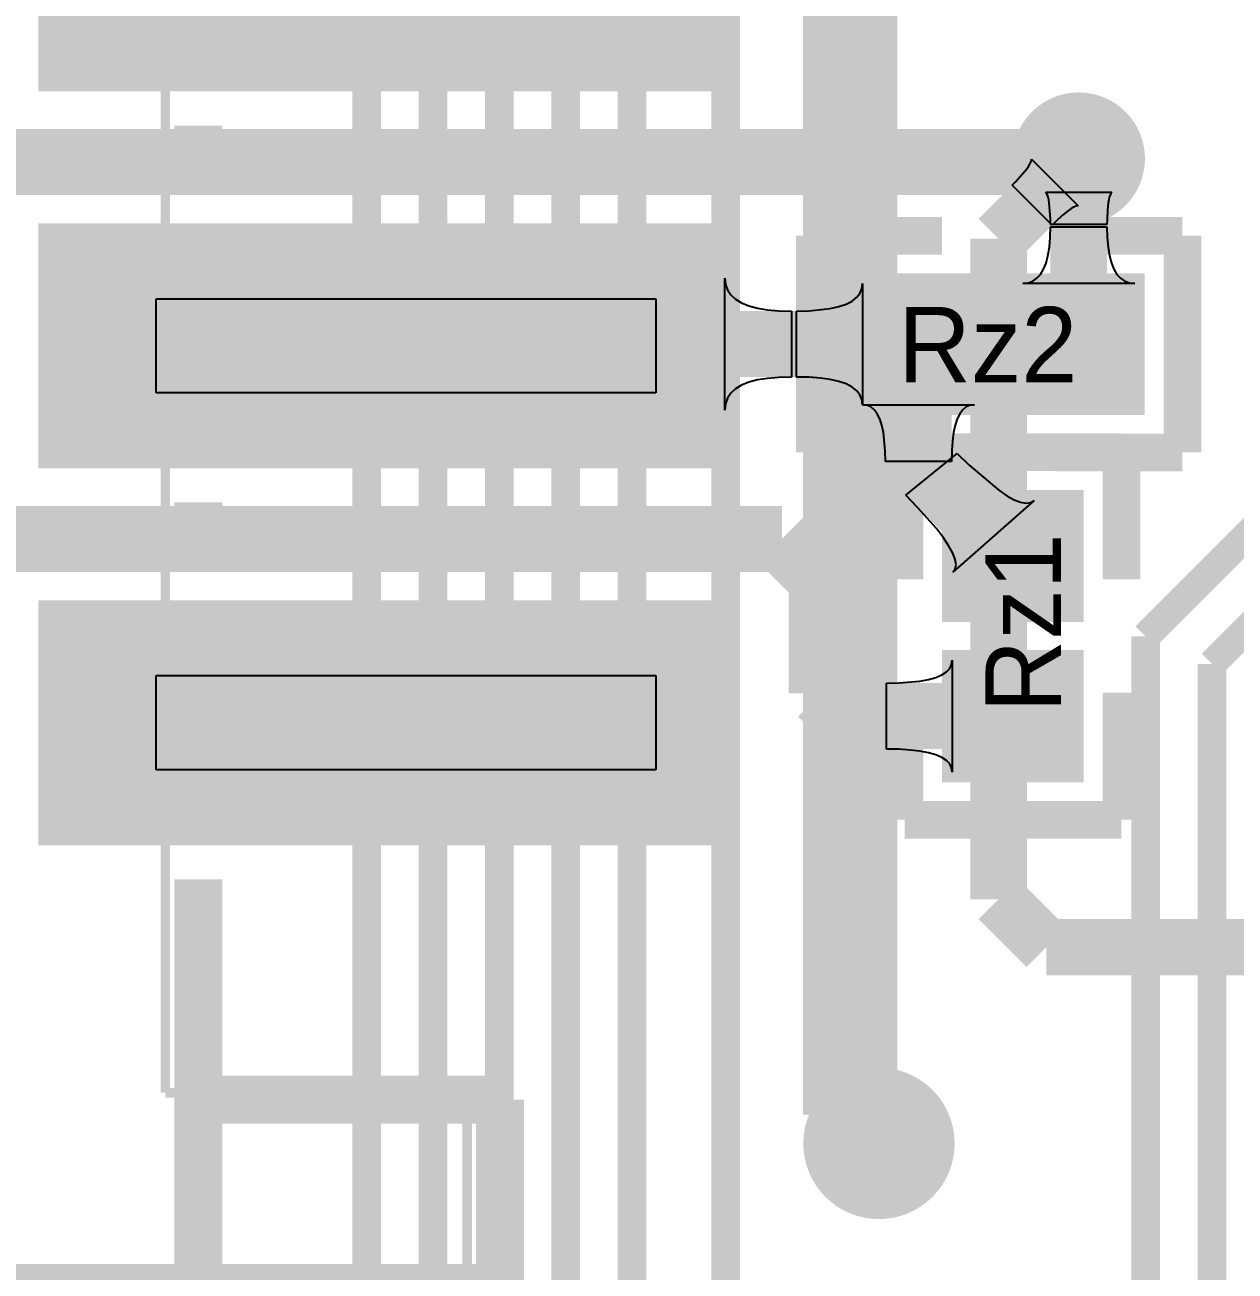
# Model space of a CAD drawing. Extents: x 53.3 to 135, y 28 to 125.4.
# Drawn here: x 81.88 to 88.3, y 74.56 to 81.17 of the extents above; entities that cross this region are included whole.
import ezdxf

# ---------------------------------------------------------------- set-up
doc = ezdxf.new("R2010")
doc.units = 0
doc.header["$MEASUREMENT"] = 0
for name, color, linetype in [('BOTTOMLAYER', 5, 'CONTINUOUS'), ('BOTTOMSOLDER', 6, 'CONTINUOUS'), ('MECHANICAL15', 56, 'CONTINUOUS'), ('MULTILAYER', 9, 'CONTINUOUS'), ('TOPLAYER', 1, 'CONTINUOUS'), ('TOPOVERLAY', 2, 'CONTINUOUS'), ('TOPPASTE', 8, 'CONTINUOUS'), ('TOPSOLDER', 216, 'CONTINUOUS')]:
    doc.layers.add(name, color=color, linetype=linetype)

msp = doc.modelspace()

# ---------------------------------------------------------------- linework, layer by layer
at = {"layer": 'BOTTOMLAYER'}
for p, q in [((87.195094, 80.405666), (87.204408, 80.418869)), ((87.204408, 80.418869), (87.211637, 80.430693)), ((87.211637, 80.430693), (87.21678, 80.44114)), ((87.21678, 80.44114), (87.219838, 80.450207)), ((87.219838, 80.450207), (87.220811, 80.457899)), ((87.220811, 80.457899), (87.468299, 80.210411)), ((87.136986, 80.33907), (87.195094, 80.405666)), ((87.117245, 80.318976), (87.136986, 80.33907)), ((87.329376, 80.106845), (87.117245, 80.318976)), ((87.385525, 80.159812), (87.34947, 80.126586)), ((87.416066, 80.184694), (87.385525, 80.159812)), ((87.429269, 80.194008), (87.416066, 80.184694)), ((87.441093, 80.201237), (87.429269, 80.194008)), ((87.45154, 80.20638), (87.441093, 80.201237)), ((87.460607, 80.209438), (87.45154, 80.20638)), ((87.468299, 80.210411), (87.460607, 80.209438)), ((87.34947, 80.126586), (87.329376, 80.106845))]:
    msp.add_line(p, q, dxfattribs=at)
for points, const_width in [([(83.693, 64.957998), (83.693, 85.4456)], 0.152001), ([(84.045001, 65.103799), (84.045001, 85.299799)], 0.152001), ([(84.397002, 65.2496), (84.397002, 85.153998)], 0.152001), ([(84.749002, 65.395401), (84.749002, 85.008197)], 0.152001), ([(85.101003, 65.541202), (85.101003, 84.862396)], 0.152001), ([(85.598, 65.5828), (85.598, 84.455)], 0.152001), ([(86.2584, 75.3872), (86.2584, 83.3628)], 0.499999), ([(87.0458, 80.0354), (87.470798, 80.460398)], 0.299999), ([(87.0458, 76.5302), (87.0458, 80.0354)], 0.299999), ([(87.0458, 76.5302), (87.2998, 76.2762)], 0.299999), ([(87.2998, 76.2762), (89.1286, 76.2762)], 0.299999), ([(86.2584, 75.3872), (86.4108, 75.2348)], 0.499999)]:
    msp.add_lwpolyline(points, dxfattribs=dict(at, const_width=const_width))
for points, const_width in [([(87.345799, 80.460398, 1), (87.595796, 80.460398, 1)], 0.249999), ([(86.2608, 75.2348, 1), (86.5608, 75.2348, 1)], 0.299999)]:
    msp.add_lwpolyline(points, format="xyb", close=True, dxfattribs=dict(at, const_width=const_width))
at = {"layer": 'BOTTOMSOLDER'}
for points, const_width in [([(87.294999, 80.460398, 1), (87.646596, 80.460398, 1)], 0.351599), ([(86.21, 75.2348, 1), (86.6116, 75.2348, 1)], 0.401599)]:
    msp.add_lwpolyline(points, format="xyb", close=True, dxfattribs=dict(at, const_width=const_width))
at = {"layer": 'MECHANICAL15'}
for p, q in [((82.576416, 79.717214), (85.226398, 79.717214)), ((82.576416, 79.21719), (82.576416, 79.717214)), ((85.226398, 79.717214), (85.226398, 79.21719)), ((85.226398, 79.21719), (82.576416, 79.21719)), ((82.576416, 77.717218), (85.226398, 77.717218)), ((82.576416, 77.217194), (82.576416, 77.717218)), ((85.226398, 77.717218), (85.226398, 77.217194)), ((85.226398, 77.217194), (82.576416, 77.217194))]:
    msp.add_line(p, q, dxfattribs=at)
at = {"layer": 'MECHANICAL15', "const_width": 0.0508}
for points in [[(82.624168, 75.503532), (82.624168, 85.438488)], [(82.624168, 75.503532), (84.225282, 75.503532)], [(84.225282, 74.489132), (84.225282, 75.503532)]]:
    msp.add_lwpolyline(points, dxfattribs=at)
at = {"layer": 'MULTILAYER'}
for points, const_width in [([(87.345799, 80.460398, 1), (87.595796, 80.460398, 1)], 0.249999), ([(86.2608, 75.2348, 1), (86.5608, 75.2348, 1)], 0.299999)]:
    msp.add_lwpolyline(points, format="xyb", close=True, dxfattribs=dict(at, const_width=const_width))
at = {"layer": 'TOPLAYER'}
for p, q in [((87.300549, 80.275737), (87.295797, 80.281861)), ((87.295797, 80.281861), (87.645799, 80.281861)), ((87.645799, 80.281861), (87.641046, 80.275737)), ((87.304799, 80.267162), (87.300549, 80.275737)), ((87.308548, 80.256139), (87.304799, 80.267162)), ((87.311799, 80.242667), (87.308548, 80.256139)), ((87.314547, 80.226743), (87.311799, 80.242667)), ((87.320549, 80.138565), (87.314547, 80.226743)), ((87.627049, 80.226743), (87.623048, 80.187554)), ((87.629797, 80.242667), (87.627049, 80.226743)), ((87.633048, 80.256139), (87.629797, 80.242667)), ((87.636797, 80.267162), (87.633048, 80.256139)), ((87.641046, 80.275737), (87.636797, 80.267162)), ((87.623048, 80.187554), (87.621046, 80.138565)), ((87.319328, 80.041552), (87.320798, 80.098552)), ((87.320798, 80.110399), (87.320549, 80.138565)), ((87.620798, 80.110399), (87.320798, 80.110399)), ((87.320798, 80.098552), (87.620798, 80.098552)), ((87.621046, 80.138565), (87.620798, 80.110399)), ((87.620798, 80.098552), (87.622268, 80.041552)), ((87.314921, 79.990551), (87.319328, 80.041552)), ((87.622268, 80.041552), (87.626675, 79.990551)), ((87.307572, 79.945553), (87.314921, 79.990551)), ((87.626675, 79.990551), (87.634023, 79.945553)), ((87.28406, 79.873551), (87.297285, 79.906553)), ((87.297285, 79.906553), (87.307572, 79.945553)), ((87.634023, 79.945553), (87.64431, 79.906553)), ((87.64431, 79.906553), (87.657536, 79.873551)), ((85.593707, 79.126601), (85.593707, 79.826599)), ((85.593707, 79.826599), (85.597238, 79.793348)), ((87.22675, 79.810552), (87.248792, 79.825553)), ((87.248792, 79.825553), (87.267895, 79.846554)), ((87.267895, 79.846554), (87.28406, 79.873551)), ((87.657536, 79.873551), (87.673701, 79.846554)), ((87.673701, 79.846554), (87.692804, 79.825553)), ((87.692804, 79.825553), (87.714846, 79.810552)), ((85.597238, 79.793348), (85.60783, 79.7636)), ((85.60783, 79.7636), (85.625483, 79.737349)), ((86.309845, 79.745649), (86.320346, 79.77063)), ((86.320346, 79.77063), (86.323846, 79.798553)), ((86.323846, 79.798553), (86.323846, 79.154647)), ((87.173846, 79.798553), (87.201766, 79.801552)), ((87.767749, 79.798553), (87.173846, 79.798553)), ((87.201766, 79.801552), (87.22675, 79.810552)), ((87.714846, 79.810552), (87.73983, 79.801552)), ((87.73983, 79.801552), (87.767749, 79.798553)), ((85.625483, 79.737349), (85.650194, 79.714601)), ((85.650194, 79.714601), (85.68197, 79.69535)), ((85.68197, 79.69535), (85.720804, 79.679599)), ((86.197846, 79.675111), (86.236345, 79.688337)), ((86.236345, 79.688337), (86.267846, 79.704501)), ((86.267846, 79.704501), (86.292345, 79.723607)), ((86.292345, 79.723607), (86.309845, 79.745649)), ((85.720804, 79.679599), (85.766702, 79.667349)), ((85.766702, 79.667349), (85.819658, 79.658599)), ((85.819658, 79.658599), (85.879676, 79.653348)), ((85.879676, 79.653348), (85.946755, 79.651601)), ((85.946755, 79.651601), (85.946755, 79.301599)), ((85.973846, 79.651601), (86.040346, 79.653069)), ((85.973846, 79.301599), (85.973846, 79.651601)), ((86.040346, 79.653069), (86.152345, 79.664824)), ((86.152345, 79.664824), (86.197846, 79.675111)), ((85.819658, 79.294601), (85.766702, 79.285851)), ((85.879676, 79.299852), (85.819658, 79.294601)), ((85.946755, 79.301599), (85.879676, 79.299852)), ((86.040346, 79.300131), (85.973846, 79.301599)), ((86.099846, 79.295722), (86.040346, 79.300131)), ((86.152345, 79.288376), (86.099846, 79.295722)), ((86.197846, 79.278089), (86.152345, 79.288376)), ((85.650194, 79.238599), (85.625483, 79.215851)), ((85.68197, 79.25785), (85.650194, 79.238599)), ((85.720804, 79.273601), (85.68197, 79.25785)), ((85.766702, 79.285851), (85.720804, 79.273601)), ((86.236345, 79.264863), (86.197846, 79.278089)), ((86.267846, 79.248698), (86.236345, 79.264863)), ((86.292345, 79.229593), (86.267846, 79.248698)), ((86.309845, 79.20755), (86.292345, 79.229593)), ((85.597238, 79.159852), (85.593707, 79.126601)), ((85.60783, 79.1896), (85.597238, 79.159852)), ((85.625483, 79.215851), (85.60783, 79.1896)), ((86.320346, 79.18257), (86.309845, 79.20755)), ((86.323846, 79.154647), (86.320346, 79.18257)), ((86.347016, 79.151635), (86.323846, 79.154647)), ((86.323846, 79.154647), (86.917748, 79.154647)), ((86.367747, 79.142598), (86.347016, 79.151635)), ((86.38604, 79.127535), (86.367747, 79.142598)), ((86.401895, 79.106448), (86.38604, 79.127535)), ((86.415308, 79.079336), (86.401895, 79.106448)), ((86.839699, 79.106448), (86.826286, 79.079336)), ((86.855554, 79.127535), (86.839699, 79.106448)), ((86.873847, 79.142598), (86.855554, 79.127535)), ((86.894579, 79.151635), (86.873847, 79.142598)), ((86.917748, 79.154647), (86.894579, 79.151635)), ((86.426284, 79.0462), (86.415308, 79.079336)), ((86.434821, 79.007038), (86.426284, 79.0462)), ((86.81531, 79.0462), (86.806773, 79.007038)), ((86.826286, 79.079336), (86.81531, 79.0462)), ((86.444577, 78.910637), (86.434821, 79.007038)), ((86.800675, 78.961849), (86.797017, 78.910637)), ((86.806773, 79.007038), (86.800675, 78.961849)), ((86.445796, 78.853401), (86.444577, 78.910637)), ((86.55256, 78.67415), (86.825049, 78.896637)), ((86.797017, 78.910637), (86.795798, 78.853401)), ((86.825049, 78.896637), (86.887571, 78.835695)), ((86.795798, 78.853401), (86.445796, 78.853401)), ((86.887571, 78.835695), (87.046239, 78.700719)), ((87.046239, 78.700719), (87.089498, 78.671679)), ((86.615255, 78.609876), (86.55256, 78.67415)), ((87.233552, 78.646101), (86.803095, 78.265647)), ((87.089498, 78.671679), (87.127941, 78.650612)), ((87.127941, 78.650612), (87.161568, 78.637521)), ((87.161568, 78.637521), (87.190379, 78.632406)), ((87.190379, 78.632406), (87.214372, 78.635266)), ((87.214372, 78.635266), (87.233552, 78.646101)), ((86.715552, 78.496942), (86.615255, 78.609876)), ((86.753154, 78.448284), (86.715552, 78.496942)), ((86.782389, 78.404829), (86.753154, 78.448284)), ((86.80326, 78.366582), (86.782389, 78.404829)), ((86.815765, 78.333542), (86.80326, 78.366582)), ((86.815684, 78.283072), (86.819908, 78.305703)), ((86.819908, 78.305703), (86.815765, 78.333542)), ((86.803095, 78.265647), (86.815684, 78.283072)), ((86.786047, 77.755247), (86.796547, 77.775979)), ((86.796547, 77.775979), (86.800047, 77.799148)), ((86.800047, 77.799148), (86.800047, 77.205246)), ((86.674048, 77.69671), (86.712547, 77.707686)), ((86.712547, 77.707686), (86.744048, 77.721099)), ((86.744048, 77.721099), (86.768546, 77.736954)), ((86.768546, 77.736954), (86.786047, 77.755247)), ((86.450048, 77.677198), (86.516548, 77.678417)), ((86.450048, 77.327196), (86.450048, 77.677198)), ((86.516548, 77.678417), (86.628547, 77.688173)), ((86.628547, 77.688173), (86.674048, 77.69671)), ((86.516548, 77.325977), (86.450048, 77.327196)), ((86.576047, 77.322319), (86.516548, 77.325977)), ((86.628547, 77.316221), (86.576047, 77.322319)), ((86.674048, 77.307684), (86.628547, 77.316221)), ((86.712547, 77.296708), (86.674048, 77.307684)), ((86.744048, 77.283295), (86.712547, 77.296708)), ((86.768546, 77.26744), (86.744048, 77.283295)), ((86.786047, 77.24915), (86.768546, 77.26744)), ((86.796547, 77.228416), (86.786047, 77.24915)), ((86.800047, 77.205246), (86.796547, 77.228416))]:
    msp.add_line(p, q, dxfattribs=at)
for points, const_width in [([(87.345799, 80.460398, 1), (87.595796, 80.460398, 1)], 0.249999), ([(86.2608, 75.2348, 1), (86.5608, 75.2348, 1)], 0.299999)]:
    msp.add_lwpolyline(points, format="xyb", close=True, dxfattribs=dict(at, const_width=const_width))
for points, const_width in [([(81.508199, 80.442201), (87.452601, 80.442201)], 0.349999), ([(87.452601, 80.442201), (87.470798, 80.460398)], 0.349999), ([(87.470798, 79.4766), (87.470798, 80.460398)], 0.299999), ([(83.809205, 79.4766), (86.620797, 79.4766)], 0.349999), ([(86.620797, 78.853401), (86.620797, 79.4766)], 0.349999), ([(83.799807, 79.467202), (83.809205, 79.4766)], 0.152001), ([(87.825801, 77.924805), (89.288198, 79.387202)], 0.152001), ([(88.177802, 77.779004), (89.640199, 79.241401)], 0.152001), ([(86.620797, 78.853401), (87.122, 78.352198)], 0.349999), ([(78.8924, 78.442205), (85.895795, 78.442205)], 0.349999), ([(85.895795, 78.442205), (86.106, 78.232)], 0.349999), ([(86.106, 77.6224), (86.106, 78.232)], 0.349999), ([(87.825801, 60.16088), (87.825801, 77.924805)], 0.152001), ([(88.177802, 60.015079), (88.177802, 77.779004)], 0.152001), ([(86.106, 77.6224), (86.226203, 77.502197)], 0.349999), ([(86.226203, 77.502197), (87.122, 77.502197)], 0.349999)]:
    msp.add_lwpolyline(points, dxfattribs=dict(at, const_width=const_width))
for points in [[(81.999811, 82.067197), (81.999811, 80.867199), (85.599803, 82.067197), (85.599803, 80.867199)], [(81.999811, 80.067201), (81.999811, 78.867203), (85.599803, 80.067201), (85.599803, 78.867203)], [(86.920796, 79.801601), (86.320798, 79.801601), (86.920796, 79.151599), (86.320798, 79.151599)], [(87.770797, 79.801601), (87.170798, 79.801601), (87.770797, 79.151599), (87.170798, 79.151599)], [(86.796999, 78.652197), (86.796999, 78.052198), (87.447001, 78.652197), (87.447001, 78.052198)], [(81.999811, 78.067205), (81.999811, 76.867207), (85.599803, 78.067205), (85.599803, 76.867207)], [(86.796999, 77.802196), (86.796999, 77.202198), (87.447001, 77.802196), (87.447001, 77.202198)]]:
    msp.add_solid(points, dxfattribs=at)
at = {"layer": 'TOPOVERLAY'}
for points, const_width in [([(82.799809, 80.298341), (82.799809, 80.636059)], 0.254), ([(86.070801, 80.051603), (86.745801, 80.051603)], 0.2), ([(86.070801, 78.901602), (86.070801, 80.051603)], 0.2), ([(87.345799, 80.051603), (88.020799, 80.051603)], 0.2), ([(88.020799, 78.901602), (88.020799, 80.051603)], 0.2), ([(86.070801, 78.901602), (86.745801, 78.901602)], 0.2), ([(86.546997, 78.227199), (86.546997, 78.902199)], 0.2), ([(86.546997, 78.902199), (87.696998, 78.902199)], 0.2), ([(87.345799, 78.901602), (88.020799, 78.901602)], 0.2), ([(87.696998, 78.227199), (87.696998, 78.902199)], 0.2), ([(82.799809, 78.298345), (82.799809, 78.636063)], 0.254), ([(86.546997, 76.952201), (86.546997, 77.627201)], 0.2), ([(87.696998, 76.952201), (87.696998, 77.627201)], 0.2), ([(86.546997, 76.952201), (87.696998, 76.952201)], 0.2), ([(82.799809, 74.467212), (82.799809, 76.636067)], 0.254), ([(82.799809, 75.46721), (84.399806, 75.46721)], 0.254), ([(84.399806, 74.467212), (84.399806, 75.46721)], 0.254), ([(80.330954, 74.467212), (82.799809, 74.467212)], 0.254), ([(82.799809, 74.467212), (84.399806, 74.467212)], 0.254)]:
    msp.add_lwpolyline(points, dxfattribs=dict(at, const_width=const_width))
at = {"layer": 'TOPPASTE'}
for points in [[(81.999811, 82.067197), (81.999811, 80.867199), (85.599803, 82.067197), (85.599803, 80.867199)], [(81.999811, 80.067201), (81.999811, 78.867203), (85.599803, 80.067201), (85.599803, 78.867203)], [(86.920796, 79.801601), (86.320798, 79.801601), (86.920796, 79.151599), (86.320798, 79.151599)], [(87.770797, 79.801601), (87.170798, 79.801601), (87.770797, 79.151599), (87.170798, 79.151599)], [(86.796999, 78.652197), (86.796999, 78.052198), (87.447001, 78.652197), (87.447001, 78.052198)], [(81.999811, 78.067205), (81.999811, 76.867207), (85.599803, 78.067205), (85.599803, 76.867207)], [(86.796999, 77.802196), (86.796999, 77.202198), (87.447001, 77.802196), (87.447001, 77.202198)]]:
    msp.add_solid(points, dxfattribs=at)
at = {"layer": 'TOPSOLDER'}
for points, const_width in [([(87.294999, 80.460398, 1), (87.646596, 80.460398, 1)], 0.351599), ([(86.21, 75.2348, 1), (86.6116, 75.2348, 1)], 0.401599)]:
    msp.add_lwpolyline(points, format="xyb", close=True, dxfattribs=dict(at, const_width=const_width))
for points in [[(81.949798, 82.117209), (81.949798, 80.817187), (85.649816, 82.117209), (85.649816, 80.817187)], [(81.949798, 80.117213), (81.949798, 78.817191), (85.649816, 80.117213), (85.649816, 78.817191)], [(86.971596, 79.852401), (86.269998, 79.852401), (86.971596, 79.100799), (86.269998, 79.100799)], [(87.821597, 79.852401), (87.119998, 79.852401), (87.821597, 79.100799), (87.119998, 79.100799)], [(86.746199, 78.702997), (86.746199, 78.001398), (87.497801, 78.702997), (87.497801, 78.001398)], [(81.949798, 78.117217), (81.949798, 76.817195), (85.649816, 78.117217), (85.649816, 76.817195)], [(86.746199, 77.852996), (86.746199, 77.151398), (87.497801, 77.852996), (87.497801, 77.151398)]]:
    msp.add_solid(points, dxfattribs=at)

# ---------------------------------------------------------------- texts
at = {"layer": 'TOPOVERLAY'}
msp.add_text('Rz2', height=0.399999, dxfattribs=at).set_placement((86.5124, 79.2734))
msp.add_text('Rz1', height=0.399999, rotation=90, dxfattribs=at).set_placement((87.376, 77.5208))

doc.saveas('drawing.dxf')
